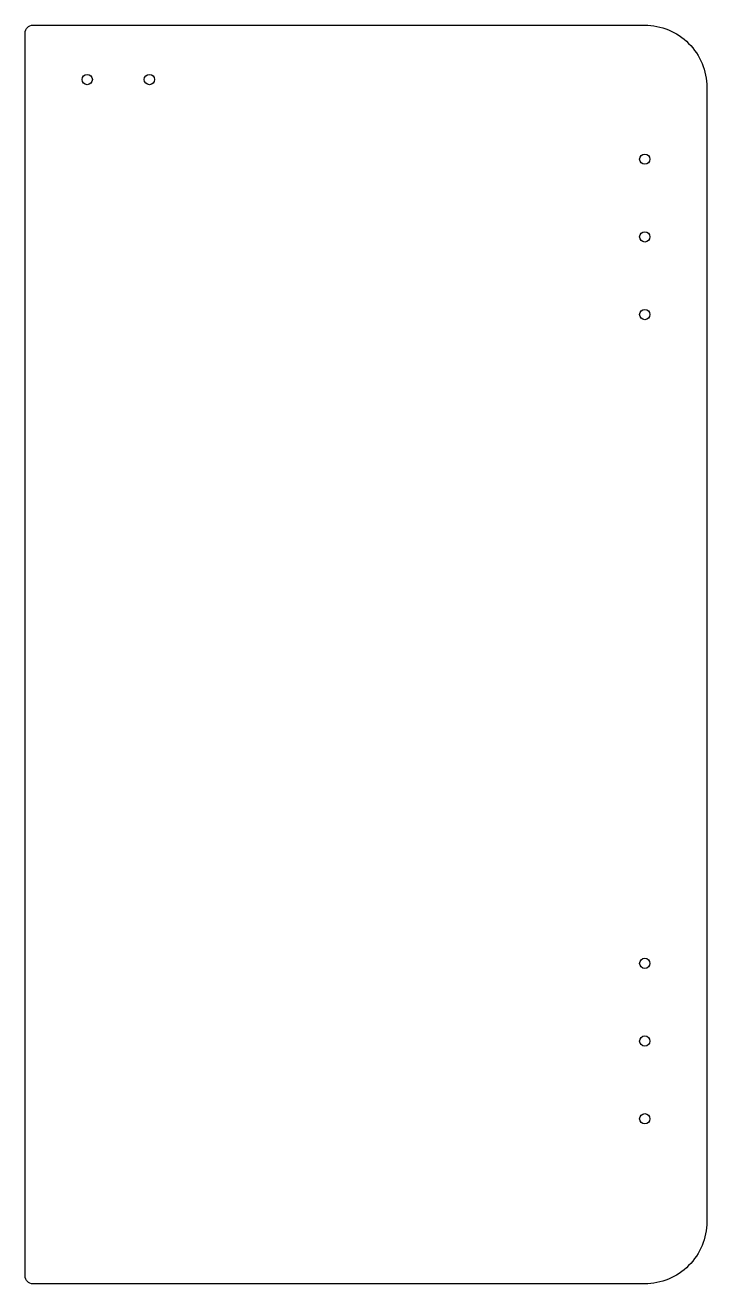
# Model space of a CAD drawing. Header units: millimetres. Extents: x -244 to -25, y 15 to 420.
import ezdxf

# ---------------------------------------------------------------- set-up
doc = ezdxf.new("R2010")
doc.units = ezdxf.units.MM
doc.layers.get('0').update_dxf_attribs({"linetype": 'CONTINUOUS'})

msp = doc.modelspace()

# ---------------------------------------------------------------- linework, layer by layer
msp.add_lwpolyline([(-242, 15, -0.4142136), (-244.5, 17.5), (-244.5, 417.5, -0.4142136), (-242, 420), (-45, 420, -0.4142136), (-25, 400), (-25, 35, -0.4142136), (-45, 15)], format="xyb", close=True)
for centre in [(-224.5, 402.5), (-204.5, 402.5), (-45, 376.875), (-45, 351.875), (-45, 326.875), (-45, 118.125), (-45, 93.125), (-45, 68.125)]:
    msp.add_circle(centre, 1.65)

doc.saveas('drawing.dxf')
